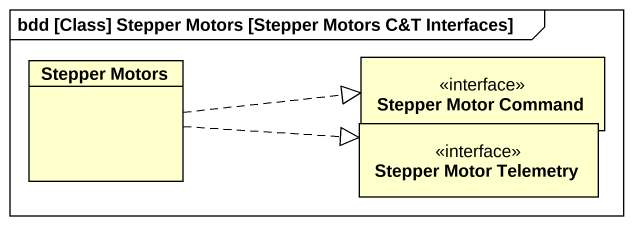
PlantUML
@startuml
mainframe bdd [Class] Stepper Motors [Stepper Motors C&T Interfaces]
hide circle
hide empty members
class "Stepper Motors" as Stepper_Motors
interface "Stepper Motor Command" as Stepper_Motor_Command
interface "Stepper Motor Telemetry" as Stepper_Motor_Telemetry
Stepper_Motors .right.|> Stepper_Motor_Command
Stepper_Motors .right.|> Stepper_Motor_Telemetry
@enduml
